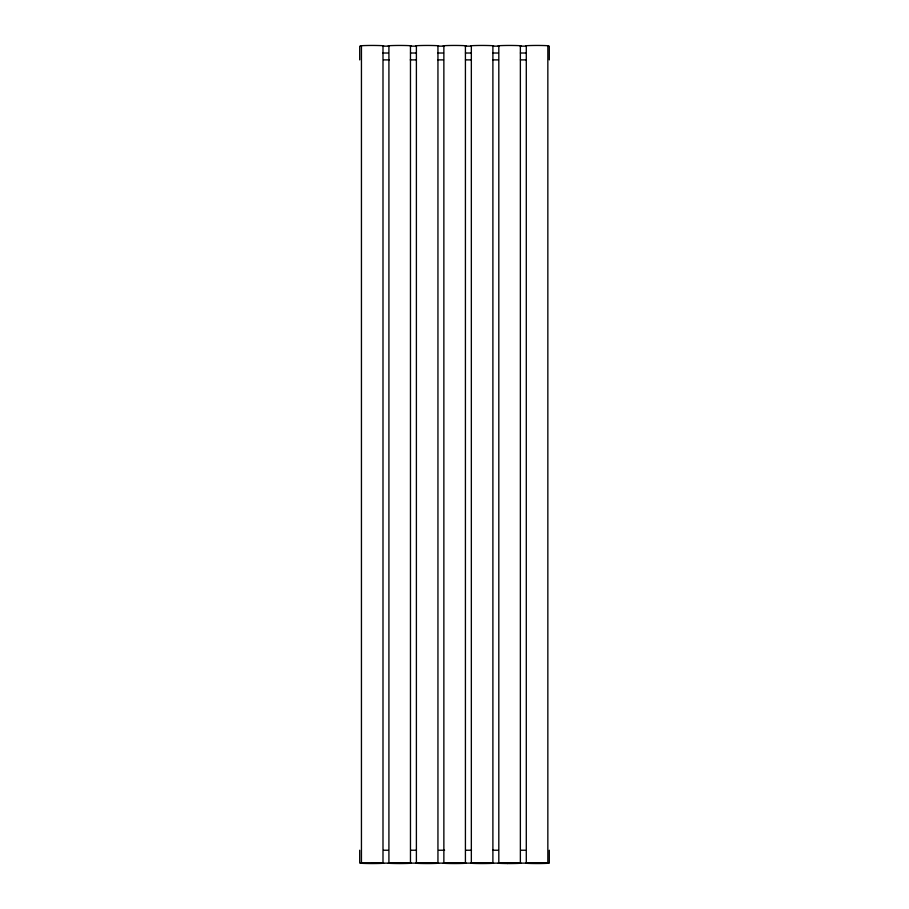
<?xml version="1.0" encoding="UTF-8"?>
<svg xmlns="http://www.w3.org/2000/svg" width="909" height="909" viewBox="0 0 909 909"><rect width="100%" height="100%" fill="white"/><g stroke="black" fill="none" stroke-linecap="round" stroke-linejoin="round"><path stroke-width="1.36" d="M382.996 45.904L383.587 45.768L381.45 45.632A16.021 0.989 0 0 0 372.213 45.45L372.076 45.45A16.032 0.989 0 0 0 362.975 45.632L360.759 45.802L361.441 45.904M410.47 45.904L411.141 45.802L408.936 45.632A16.021 0.989 0 0 0 399.687 45.45L399.551 45.45A16.032 0.989 0 0 0 390.45 45.632L388.245 45.802L388.916 45.904M437.945 45.904L438.536 45.768L436.411 45.632A16.021 0.989 0 0 0 427.162 45.45L427.025 45.45A16.032 0.989 0 0 0 417.924 45.632L415.72 45.802L416.39 45.904M465.419 45.904L466.09 45.802L463.885 45.632A16.021 0.989 0 0 0 454.636 45.45L454.5 45.45A16.032 0.989 0 0 0 445.399 45.632L443.194 45.802L443.865 45.904M492.894 45.904L493.564 45.802L491.36 45.632A16.021 0.989 0 0 0 482.111 45.45L481.975 45.45A16.032 0.989 0 0 0 472.873 45.632L470.669 45.802L471.339 45.904M520.368 45.904L520.959 45.768L518.834 45.632A16.021 0.989 0 0 0 509.585 45.45L509.449 45.45A16.032 0.989 0 0 0 500.348 45.632L498.143 45.802L498.814 45.904M547.843 45.904L548.513 45.802L546.309 45.632A16.021 0.989 0 0 0 537.071 45.45L536.924 45.45A16.032 0.989 0 0 0 527.822 45.632L525.618 45.802L526.288 45.904M361.441 863.107L360.759 863.198L362.634 863.357A16.032 0.989 0 0 0 370.168 863.539L372.213 863.55A16.032 0.989 0 0 0 381.791 863.357L383.666 863.198L381.45 863.027A16.021 0.989 0 0 0 372.213 862.846L372.076 862.846A16.032 0.989 0 0 0 362.975 863.027L361.441 863.107L361.441 45.711M388.916 863.107L388.245 863.198L390.109 863.357A16.032 0.989 0 0 0 397.642 863.539L399.687 863.55A16.032 0.989 0 0 0 409.266 863.357L411.141 863.198L408.936 863.027A16.021 0.989 0 0 0 399.687 862.846L399.551 862.846A16.032 0.989 0 0 0 390.45 863.027L388.916 863.107L388.916 45.711M416.39 863.107L415.72 863.198L417.583 863.357A16.032 0.989 0 0 0 425.128 863.539L427.162 863.55A16.032 0.989 0 0 0 436.74 863.357L438.615 863.198L436.411 863.027A16.021 0.989 0 0 0 427.162 862.846L427.025 862.846A16.032 0.989 0 0 0 417.924 863.027L416.39 863.107L416.39 45.711M443.865 863.107L443.194 863.198L445.058 863.357A16.032 0.989 0 0 0 452.602 863.539L454.636 863.55A16.032 0.989 0 0 0 464.215 863.357L466.09 863.198L463.885 863.027A16.021 0.989 0 0 0 454.636 862.846L454.5 862.846A16.032 0.989 0 0 0 445.399 863.027L443.865 863.107L443.865 45.711M471.339 863.107L470.669 863.198L472.532 863.357A16.032 0.989 0 0 0 480.077 863.539L482.111 863.55A16.032 0.989 0 0 0 491.689 863.357L493.564 863.198L491.36 863.027A16.021 0.989 0 0 0 482.111 862.846L481.975 862.846A16.032 0.989 0 0 0 472.873 863.027L471.339 863.107L471.339 45.711M507.54 863.539L509.585 863.55A16.032 0.989 0 0 0 519.164 863.357L520.959 863.164L518.834 863.027A16.021 0.989 0 0 0 509.585 862.846L509.449 862.846A16.032 0.989 0 0 0 500.348 863.027L498.143 863.198L500.007 863.357A16.032 0.989 0 0 0 507.552 863.539M526.288 863.107L525.618 863.198L527.493 863.357A16.032 0.989 0 0 0 535.026 863.539L537.071 863.55A16.032 0.989 0 0 0 546.65 863.357L548.513 863.198L546.309 863.027A16.021 0.989 0 0 0 537.071 862.846L536.924 862.846A16.032 0.989 0 0 0 527.822 863.027L526.288 863.107L526.288 45.711M383.621 46.154L389.245 46.154M410.538 46.154L416.038 46.154M438.013 46.154L443.512 46.154M465.488 46.154L470.987 46.154M492.962 46.154L498.462 46.154M520.437 46.154L525.936 46.154M382.882 53.017L388.279 53.017M410.538 53.017L416.038 53.017M438.013 53.017L443.512 53.017M465.488 53.017L470.987 53.017M492.962 53.017L498.462 53.017M520.437 53.017L525.936 53.017M383.621 59.892L389.245 59.892M410.266 59.892L415.856 59.892M438.013 59.892L443.512 59.892M465.488 59.892L470.987 59.892M492.962 59.892L498.462 59.892M520.437 59.892L525.936 59.892M383.757 850.233L388.007 850.233M410.641 850.233L416.299 850.233M438.933 850.233L444.592 850.233M465.817 850.233L471.476 850.233M492.701 850.233L498.359 850.233M520.993 850.233L525.243 850.233M372.076 863.13L549.286 863.13L549.286 850.233M549.286 46.154L549.286 59.892M547.843 45.711L547.843 863.107M520.368 45.711L520.368 863.107M498.814 45.711L498.814 863.107M492.894 45.711L492.894 863.107M465.419 45.711L465.419 863.107M437.945 45.711L437.945 863.107M410.47 45.711L410.47 863.107M382.996 45.711L382.996 863.107M359.714 46.154L359.714 59.892M359.714 850.233L359.714 863.13"/></g></svg>
